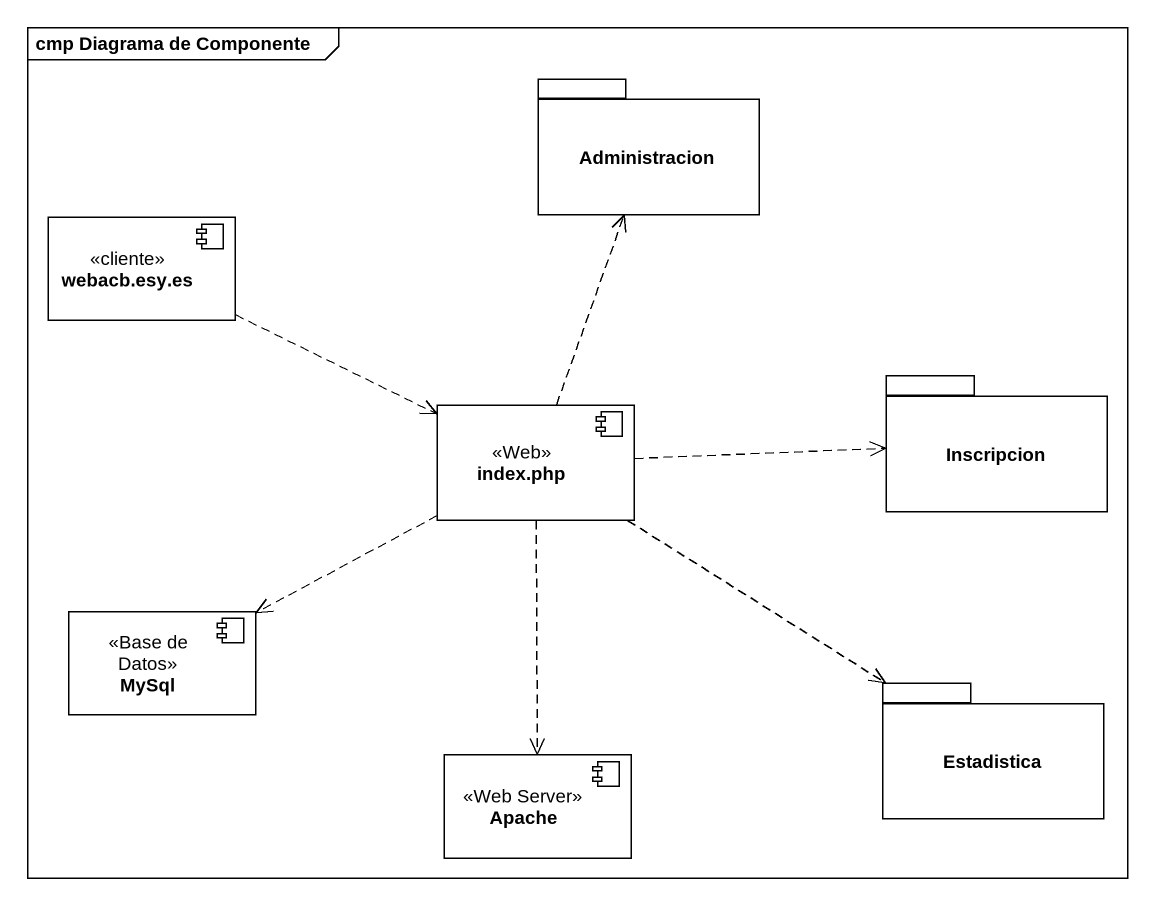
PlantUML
@startuml
mainframe cmp Diagrama de Componente
package Administracion #FFFFFF {
}
component "webacb.esy.es" as webacb_esy_es <<cliente>> #FFFFFF
component "index.php" as index_php <<Web>> #FFFFFF
package Inscripcion #FFFFFF {
}
component MySql <<Base de Datos>> #FFFFFF
package Estadistica #FFFFFF {
}
component Apache <<Web Server>> #FFFFFF
webacb_esy_es .right.> index_php
index_php .up.> Administracion
index_php .right.> Inscripcion
index_php .left.> MySql
index_php ..> Estadistica
index_php ..> Apache
@enduml
